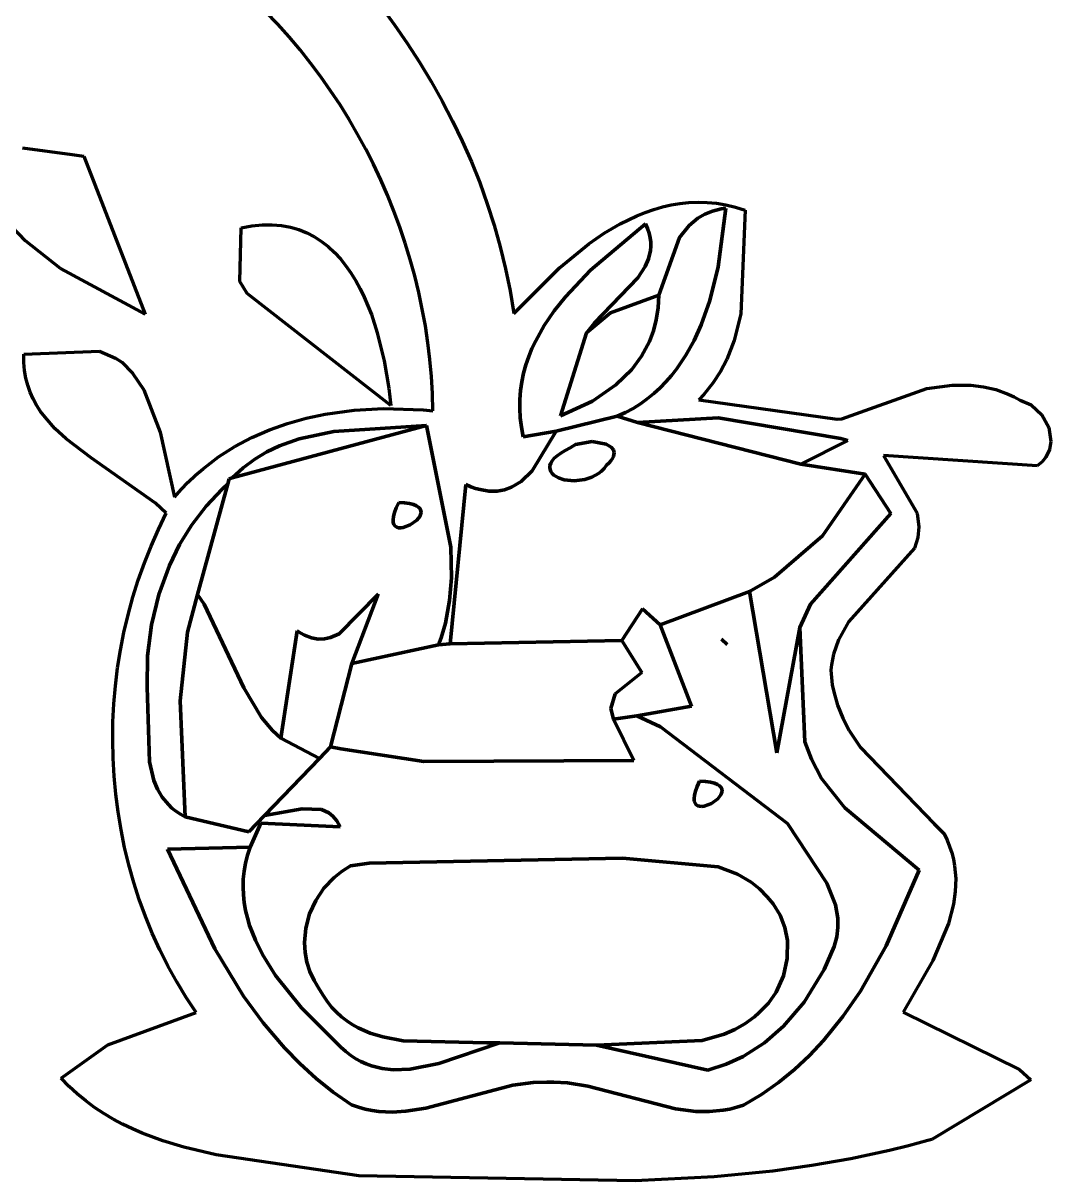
# Model space of a CAD drawing. Header units: millimetres. Extents: x 0.13 to 3.15, y 0.18 to 3.27.
# Drawn here: x 2.138 to 2.902, y 0.841 to 1.701 of the extents above; entities that cross this region are included whole.
import ezdxf

# ---------------------------------------------------------------- set-up
doc = ezdxf.new("R2010")
doc.units = ezdxf.units.MM
for name, color, linetype, lineweight in [('color#2c577aff', 7, 'CONTINUOUS', 100), ('color#4e8bc4ff', 7, 'CONTINUOUS', 100), ('color#5b96ccff', 7, 'CONTINUOUS', 100), ('color#5e7a9eff', 7, 'CONTINUOUS', 100), ('color#5e9fd5ff', 7, 'CONTINUOUS', 100), ('color#6ab2e2ff', 7, 'CONTINUOUS', 100), ('color#6d93b8ff', 7, 'CONTINUOUS', 100), ('color#71b2deff', 7, 'CONTINUOUS', 100), ('color#79c9ecff', 7, 'CONTINUOUS', 100), ('color#7b91acff', 7, 'CONTINUOUS', 100), ('color#8398b3ff', 7, 'CONTINUOUS', 100), ('color#88a8cdff', 7, 'CONTINUOUS', 100), ('color#8cabcfff', 7, 'CONTINUOUS', 100), ('color#99c7fbff', 7, 'CONTINUOUS', 100), ('color#9bc7eeff', 7, 'CONTINUOUS', 100), ('color#a3e0fcff', 7, 'CONTINUOUS', 100), ('color#b5cfefff', 7, 'CONTINUOUS', 100), ('color#f2ffffff', 7, 'CONTINUOUS', 100), ('color#fbffffff', 7, 'CONTINUOUS', 100), ('color#fcffffff', 7, 'CONTINUOUS', 100), ('color#feffffff', 7, 'CONTINUOUS', 100)]:
    doc.layers.add(name, color=color, linetype=linetype, lineweight=lineweight)

msp = doc.modelspace()

# ---------------------------------------------------------------- linework, layer by layer
at = {"layer": 'color#2c577aff'}
for p, q in [((2.43818, 1.40234), (2.29368, 1.36347)), ((2.36925, 1.39786), (2.43818, 1.40234)), ((2.34359, 1.39242), (2.36925, 1.39786)), ((2.3195, 1.38273), (2.3289, 1.38721)), ((2.3289, 1.38721), (2.34359, 1.39242)), ((2.30184, 1.37095), (2.31046, 1.37734)), ((2.31046, 1.37734), (2.3195, 1.38273)), ((2.29368, 1.36347), (2.30184, 1.37095)), ((2.73236, 1.32041), (2.76395, 1.36633)), ((2.76395, 1.36633), (2.78304, 1.33692)), ((2.78304, 1.33692), (2.72333, 1.26957)), ((2.69681, 1.2898), (2.73236, 1.32041)), ((2.67809, 1.27903), (2.69681, 1.2898)), ((2.69834, 1.15922), (2.67809, 1.27903)), ((2.72333, 1.26957), (2.71556, 1.25226)), ((2.71556, 1.25226), (2.69834, 1.15922))]:
    msp.add_line(p, q, dxfattribs=at)
at = {"layer": 'color#4e8bc4ff'}
for p, q in [((2.61165, 1.25417), (2.67809, 1.27903)), ((2.67809, 1.27903), (2.69834, 1.15922)), ((2.63501, 1.19377), (2.61165, 1.25417)), ((2.69834, 1.15922), (2.71556, 1.25226)), ((2.71556, 1.25226), (2.71918, 1.16734)), ((2.65721, 1.24353), (2.66157, 1.23976)), ((2.66157, 1.23976), (2.65721, 1.24353)), ((2.59447, 1.18665), (2.63501, 1.19377)), ((2.61186, 1.17861), (2.59447, 1.18665)), ((2.70641, 1.1066), (2.61186, 1.17861)), ((2.71918, 1.16734), (2.72414, 1.15446)), ((2.72414, 1.15446), (2.73158, 1.14015)), ((2.73158, 1.14015), (2.74888, 1.1184)), ((2.74888, 1.1184), (2.80416, 1.07193)), ((2.73562, 1.06231), (2.70641, 1.1066)), ((2.24573, 1.08771), (2.30715, 1.08915)), ((2.28072, 1.01351), (2.24573, 1.08771)), ((2.30715, 1.08915), (2.30514, 1.08312)), ((2.30361, 1.07713), (2.30256, 1.07118)), ((2.30514, 1.08312), (2.30361, 1.07713)), ((2.30256, 1.07118), (2.30195, 1.06527)), ((2.80416, 1.07193), (2.77968, 1.01577)), ((2.30195, 1.06527), (2.30178, 1.05941)), ((2.30178, 1.05941), (2.30201, 1.0536)), ((2.742, 1.04625), (2.73562, 1.06231)), ((2.30201, 1.0536), (2.30264, 1.04784)), ((2.30264, 1.04784), (2.30363, 1.04213)), ((2.30363, 1.04213), (2.30498, 1.03649)), ((2.74377, 1.03623), (2.742, 1.04625)), ((2.30498, 1.03649), (2.30665, 1.0309)), ((2.74387, 1.02937), (2.74377, 1.03623)), ((2.30665, 1.0309), (2.3109, 1.01993)), ((2.74299, 1.02236), (2.74387, 1.02937)), ((2.3109, 1.01993), (2.31624, 1.00924)), ((2.7336, 0.99808), (2.741, 1.01519)), ((2.741, 1.01519), (2.74299, 1.02236)), ((2.77968, 1.01577), (2.76058, 0.9822)), ((2.3022, 0.97843), (2.28072, 1.01351)), ((2.31624, 1.00924), (2.32591, 0.99379)), ((2.7188, 0.97395), (2.7336, 0.99808)), ((2.32591, 0.99379), (2.34516, 0.96978)), ((2.76058, 0.9822), (2.74747, 0.96321)), ((2.31669, 0.95859), (2.3022, 0.97843)), ((2.70336, 0.95606), (2.7188, 0.97395)), ((2.34516, 0.96978), (2.3745, 0.94047)), ((2.33254, 0.93993), (2.31669, 0.95859)), ((2.68914, 0.94375), (2.70336, 0.95606)), ((2.74747, 0.96321), (2.73302, 0.94538)), ((2.34393, 0.92825), (2.33254, 0.93993)), ((2.3745, 0.94047), (2.37808, 0.93723)), ((2.44727, 0.92826), (2.49266, 0.94359)), ((2.49266, 0.94359), (2.56439, 0.94202)), ((2.56439, 0.94202), (2.64721, 0.92342)), ((2.6734, 0.93364), (2.68914, 0.94375)), ((2.73302, 0.94538), (2.72258, 0.93426)), ((2.37808, 0.93723), (2.38175, 0.93437)), ((2.38175, 0.93437), (2.38549, 0.93189)), ((2.38549, 0.93189), (2.38931, 0.92977)), ((2.38931, 0.92977), (2.39319, 0.92799)), ((2.66067, 0.92772), (2.6734, 0.93364)), ((2.72258, 0.93426), (2.71147, 0.92383)), ((2.35601, 0.91725), (2.34393, 0.92825)), ((2.39319, 0.92799), (2.39713, 0.92654)), ((2.39713, 0.92654), (2.40517, 0.92455)), ((2.40517, 0.92455), (2.41339, 0.92364)), ((2.41339, 0.92364), (2.42598, 0.92405)), ((2.42598, 0.92405), (2.44727, 0.92826)), ((2.64721, 0.92342), (2.66067, 0.92772)), ((2.71147, 0.92383), (2.69965, 0.91418)), ((2.36882, 0.90699), (2.35601, 0.91725)), ((2.50221, 0.91218), (2.43761, 0.8952)), ((2.51732, 0.91414), (2.50221, 0.91218)), ((2.52747, 0.91434), (2.51732, 0.91414)), ((2.5326, 0.91444), (2.52747, 0.91434)), ((2.54281, 0.91389), (2.5326, 0.91444)), ((2.55801, 0.91153), (2.54281, 0.91389)), ((2.69965, 0.91418), (2.68709, 0.90537)), ((2.38241, 0.89753), (2.36882, 0.90699)), ((2.62316, 0.89463), (2.55801, 0.91153)), ((2.68709, 0.90537), (2.67377, 0.89748)), ((2.3875, 0.8958), (2.38241, 0.89753)), ((2.39257, 0.89444), (2.3875, 0.8958)), ((2.43761, 0.8952), (2.42269, 0.89284)), ((2.66865, 0.89581), (2.66354, 0.8945)), ((2.67377, 0.89748), (2.66865, 0.89581)), ((2.39763, 0.89343), (2.39257, 0.89444)), ((2.40267, 0.89275), (2.39763, 0.89343)), ((2.4127, 0.89228), (2.40267, 0.89275)), ((2.42269, 0.89284), (2.4127, 0.89228)), ((2.63822, 0.89274), (2.62316, 0.89463)), ((2.64831, 0.89259), (2.63822, 0.89274)), ((2.65845, 0.89355), (2.64831, 0.89259)), ((2.66354, 0.8945), (2.65845, 0.89355))]:
    msp.add_line(p, q, dxfattribs=at)
at = {"layer": 'color#5b96ccff'}
for p, q in [((2.2605, 1.24888), (2.26793, 1.27671)), ((2.26793, 1.27671), (2.27292, 1.26976)), ((2.27292, 1.26976), (2.30247, 1.20738)), ((2.25495, 1.19771), (2.2605, 1.24888)), ((2.30247, 1.20738), (2.31537, 1.1855)), ((2.2588, 1.11165), (2.25495, 1.19771)), ((2.31537, 1.1855), (2.3236, 1.17586)), ((2.3236, 1.17586), (2.32997, 1.17007)), ((2.32997, 1.17007), (2.3585, 1.15495)), ((2.3585, 1.15495), (2.31781, 1.11272)), ((2.3061, 1.10043), (2.2588, 1.11165)), ((2.31781, 1.11272), (2.3061, 1.10043))]:
    msp.add_line(p, q, dxfattribs=at)
at = {"layer": 'color#5e7a9eff'}
for p, q in [((2.29055, 1.35916), (2.26793, 1.27671)), ((2.27428, 1.34243), (2.28624, 1.35517)), ((2.28624, 1.35517), (2.29055, 1.35916)), ((2.26376, 1.32864), (2.27428, 1.34243)), ((2.25467, 1.31394), (2.26376, 1.32864)), ((2.24703, 1.29846), (2.25467, 1.31394)), ((2.23908, 1.27682), (2.24703, 1.29846)), ((2.2337, 1.25434), (2.23908, 1.27682)), ((2.26793, 1.27671), (2.2605, 1.24888)), ((2.23088, 1.23132), (2.2337, 1.25434)), ((2.2605, 1.24888), (2.25495, 1.19771)), ((2.23063, 1.20808), (2.23088, 1.23132)), ((2.23227, 1.15259), (2.23063, 1.20808)), ((2.25495, 1.19771), (2.2588, 1.11165)), ((2.23549, 1.13861), (2.23227, 1.15259)), ((2.23817, 1.13215), (2.23549, 1.13861)), ((2.24172, 1.12615), (2.23817, 1.13215)), ((2.24626, 1.12068), (2.24172, 1.12615)), ((2.24894, 1.11817), (2.24626, 1.12068)), ((2.25191, 1.11582), (2.24894, 1.11817)), ((2.2552, 1.11365), (2.25191, 1.11582)), ((2.2588, 1.11165), (2.2552, 1.11365))]:
    msp.add_line(p, q, dxfattribs=at)
at = {"layer": 'color#5e9fd5ff'}
for p, q in [((2.38262, 1.22561), (2.44699, 1.23931)), ((2.44699, 1.23931), (2.45557, 1.24021)), ((2.45557, 1.24021), (2.58332, 1.24265)), ((2.58332, 1.24265), (2.59811, 1.21898)), ((2.36676, 1.16374), (2.38262, 1.22561)), ((2.59811, 1.21898), (2.57829, 1.20302)), ((2.57829, 1.20302), (2.575, 1.19221)), ((2.575, 1.19221), (2.57704, 1.18413)), ((2.57704, 1.18413), (2.59223, 1.15356)), ((2.37442, 1.16204), (2.36676, 1.16374)), ((2.4362, 1.15272), (2.37442, 1.16204)), ((2.59223, 1.15356), (2.4362, 1.15272))]:
    msp.add_line(p, q, dxfattribs=at)
at = {"layer": 'color#6ab2e2ff'}
for p, q in [((2.57704, 1.18413), (2.59447, 1.18665)), ((2.59223, 1.15356), (2.57704, 1.18413)), ((2.59447, 1.18665), (2.61186, 1.17861)), ((2.61186, 1.17861), (2.70641, 1.1066)), ((2.3585, 1.15495), (2.36676, 1.16374)), ((2.36676, 1.16374), (2.37442, 1.16204)), ((2.37442, 1.16204), (2.4362, 1.15272)), ((2.31781, 1.11272), (2.3585, 1.15495)), ((2.4362, 1.15272), (2.59223, 1.15356)), ((2.64101, 1.13818), (2.63917, 1.13416)), ((2.64541, 1.13791), (2.64101, 1.13818)), ((2.64905, 1.1374), (2.64541, 1.13791)), ((2.65198, 1.13667), (2.64905, 1.1374)), ((2.65425, 1.13574), (2.65198, 1.13667)), ((2.65591, 1.13466), (2.65425, 1.13574)), ((2.63718, 1.12775), (2.63692, 1.1253)), ((2.63791, 1.13069), (2.63718, 1.12775)), ((2.63917, 1.13416), (2.63791, 1.13069)), ((2.65455, 1.12509), (2.65675, 1.12788)), ((2.657, 1.13344), (2.65591, 1.13466)), ((2.65675, 1.12788), (2.65741, 1.12932)), ((2.65758, 1.13213), (2.657, 1.13344)), ((2.65741, 1.12932), (2.6577, 1.13074)), ((2.6577, 1.13074), (2.65758, 1.13213)), ((2.63692, 1.1253), (2.63709, 1.12332)), ((2.63709, 1.12332), (2.63764, 1.12178)), ((2.63764, 1.12178), (2.63852, 1.12065)), ((2.63852, 1.12065), (2.63968, 1.11989)), ((2.63968, 1.11989), (2.64107, 1.11948)), ((2.64107, 1.11948), (2.64264, 1.11938)), ((2.64264, 1.11938), (2.64435, 1.11957)), ((2.64435, 1.11957), (2.64975, 1.12158)), ((2.64975, 1.12158), (2.65455, 1.12509)), ((2.34576, 1.11757), (2.31781, 1.11272)), ((2.36006, 1.11705), (2.34576, 1.11757)), ((2.36541, 1.11468), (2.36006, 1.11705)), ((2.36861, 1.11212), (2.36541, 1.11468)), ((2.37147, 1.10867), (2.36861, 1.11212)), ((2.30715, 1.08915), (2.31488, 1.10687)), ((2.31488, 1.10687), (2.37394, 1.10421)), ((2.37394, 1.10421), (2.37147, 1.10867)), ((2.70641, 1.1066), (2.73562, 1.06231)), ((2.30514, 1.08312), (2.30715, 1.08915)), ((2.30256, 1.07118), (2.30361, 1.07713)), ((2.30361, 1.07713), (2.30514, 1.08312)), ((2.39552, 1.07723), (2.38173, 1.07511)), ((2.58367, 1.081), (2.39552, 1.07723)), ((2.65472, 1.07448), (2.58367, 1.081)), ((2.30195, 1.06527), (2.30256, 1.07118)), ((2.37531, 1.07123), (2.36947, 1.06664)), ((2.38173, 1.07511), (2.37531, 1.07123)), ((2.66926, 1.06903), (2.65472, 1.07448)), ((2.67931, 1.06311), (2.66926, 1.06903)), ((2.30178, 1.05941), (2.30195, 1.06527)), ((2.30201, 1.0536), (2.30178, 1.05941)), ((2.36187, 1.05862), (2.35575, 1.04948)), ((2.36947, 1.06664), (2.36187, 1.05862)), ((2.68551, 1.05813), (2.67931, 1.06311)), ((2.69124, 1.05223), (2.68551, 1.05813)), ((2.73562, 1.06231), (2.742, 1.04625)), ((2.30264, 1.04784), (2.30201, 1.0536)), ((2.69574, 1.04707), (2.69124, 1.05223)), ((2.30363, 1.04213), (2.30264, 1.04784)), ((2.30498, 1.03649), (2.30363, 1.04213)), ((2.35575, 1.04948), (2.35123, 1.03951)), ((2.70098, 1.03855), (2.69574, 1.04707)), ((2.742, 1.04625), (2.74377, 1.03623)), ((2.30665, 1.0309), (2.30498, 1.03649)), ((2.35123, 1.03951), (2.34842, 1.02896)), ((2.70447, 1.02932), (2.70098, 1.03855)), ((2.74377, 1.03623), (2.74387, 1.02937)), ((2.3109, 1.01993), (2.30665, 1.0309)), ((2.34842, 1.02896), (2.34743, 1.01812)), ((2.70628, 1.01963), (2.70447, 1.02932)), ((2.74387, 1.02937), (2.74299, 1.02236)), ((2.31624, 1.00924), (2.3109, 1.01993)), ((2.34743, 1.01812), (2.34783, 1.01087)), ((2.70618, 1.00644), (2.70628, 1.01963)), ((2.741, 1.01519), (2.7336, 0.99808)), ((2.74299, 1.02236), (2.741, 1.01519)), ((2.32591, 0.99379), (2.31624, 1.00924)), ((2.34783, 1.01087), (2.34912, 1.00369)), ((2.34912, 1.00369), (2.35134, 0.99666)), ((2.70333, 0.99347), (2.70618, 1.00644)), ((2.7336, 0.99808), (2.7188, 0.97395)), ((2.34516, 0.96978), (2.32591, 0.99379)), ((2.35134, 0.99666), (2.3545, 0.98988)), ((2.3545, 0.98988), (2.35866, 0.98341)), ((2.69788, 0.98132), (2.70333, 0.99347)), ((2.35866, 0.98341), (2.36145, 0.97856)), ((2.69217, 0.9731), (2.69788, 0.98132)), ((2.36145, 0.97856), (2.36448, 0.97411)), ((2.36448, 0.97411), (2.36776, 0.97004)), ((2.68514, 0.96594), (2.69217, 0.9731)), ((2.7188, 0.97395), (2.70336, 0.95606)), ((2.3745, 0.94047), (2.34516, 0.96978)), ((2.36776, 0.97004), (2.37126, 0.96635)), ((2.37126, 0.96635), (2.37497, 0.96301)), ((2.68175, 0.96297), (2.68514, 0.96594)), ((2.37497, 0.96301), (2.37887, 0.96001)), ((2.37887, 0.96001), (2.38296, 0.95732)), ((2.38296, 0.95732), (2.38721, 0.95493)), ((2.38721, 0.95493), (2.39619, 0.95099)), ((2.66717, 0.95356), (2.67465, 0.9578)), ((2.67465, 0.9578), (2.68175, 0.96297)), ((2.70336, 0.95606), (2.68914, 0.94375)), ((2.39619, 0.95099), (2.40569, 0.94804)), ((2.40569, 0.94804), (2.42068, 0.94518)), ((2.64286, 0.94554), (2.65934, 0.95017)), ((2.65934, 0.95017), (2.66717, 0.95356)), ((2.37808, 0.93723), (2.3745, 0.94047)), ((2.42068, 0.94518), (2.48297, 0.94367)), ((2.49266, 0.94359), (2.44727, 0.92826)), ((2.48297, 0.94367), (2.49266, 0.94359)), ((2.56439, 0.94202), (2.64286, 0.94554)), ((2.64721, 0.92342), (2.56439, 0.94202)), ((2.68914, 0.94375), (2.6734, 0.93364)), ((2.38175, 0.93437), (2.37808, 0.93723)), ((2.38549, 0.93189), (2.38175, 0.93437)), ((2.38931, 0.92977), (2.38549, 0.93189)), ((2.39319, 0.92799), (2.38931, 0.92977)), ((2.6734, 0.93364), (2.66067, 0.92772)), ((2.39713, 0.92654), (2.39319, 0.92799)), ((2.40517, 0.92455), (2.39713, 0.92654)), ((2.41339, 0.92364), (2.40517, 0.92455)), ((2.42598, 0.92405), (2.41339, 0.92364)), ((2.44727, 0.92826), (2.42598, 0.92405)), ((2.66067, 0.92772), (2.64721, 0.92342))]:
    msp.add_line(p, q, dxfattribs=at)
at = {"layer": 'color#6d93b8ff'}
for p, q in [((2.63981, 1.55652), (2.64494, 1.55946)), ((2.64494, 1.55946), (2.6507, 1.56174)), ((2.6507, 1.56174), (2.65712, 1.5633)), ((2.6606, 1.56379), (2.65474, 1.52022)), ((2.65712, 1.5633), (2.6606, 1.56379)), ((2.55997, 1.51773), (2.60073, 1.55219)), ((2.60073, 1.55219), (2.60236, 1.54868)), ((2.60236, 1.54868), (2.60357, 1.54526)), ((2.62603, 1.54199), (2.63316, 1.55102)), ((2.63316, 1.55102), (2.63981, 1.55652)), ((2.60357, 1.54526), (2.60437, 1.54192)), ((2.60437, 1.54192), (2.60479, 1.53866)), ((2.61071, 1.49913), (2.62603, 1.54199)), ((2.60458, 1.53234), (2.60311, 1.52628)), ((2.60485, 1.53546), (2.60458, 1.53234)), ((2.60479, 1.53866), (2.60485, 1.53546)), ((2.60311, 1.52628), (2.60056, 1.52045)), ((2.54134, 1.49812), (2.55997, 1.51773)), ((2.60056, 1.52045), (2.59512, 1.51208)), ((2.65474, 1.52022), (2.64853, 1.49524)), ((2.59512, 1.51208), (2.56302, 1.47879)), ((2.53303, 1.48767), (2.54134, 1.49812)), ((2.61021, 1.4898), (2.61071, 1.49913)), ((2.60884, 1.48096), (2.61021, 1.4898)), ((2.64853, 1.49524), (2.64212, 1.47715)), ((2.5256, 1.47677), (2.53303, 1.48767)), ((2.60665, 1.47263), (2.60884, 1.48096)), ((2.51922, 1.46541), (2.5256, 1.47677)), ((2.55706, 1.47125), (2.5376, 1.40957)), ((2.56302, 1.47879), (2.55706, 1.47125)), ((2.60369, 1.46478), (2.60665, 1.47263)), ((2.64212, 1.47715), (2.6369, 1.46562)), ((2.51647, 1.45955), (2.51922, 1.46541)), ((2.59789, 1.45391), (2.60369, 1.46478)), ((2.6369, 1.46562), (2.63084, 1.45465)), ((2.51404, 1.45357), (2.51647, 1.45955)), ((2.59062, 1.44408), (2.59789, 1.45391)), ((2.63084, 1.45465), (2.62389, 1.44433)), ((2.51023, 1.44123), (2.51196, 1.44746)), ((2.51196, 1.44746), (2.51404, 1.45357)), ((2.50889, 1.43488), (2.51023, 1.44123)), ((2.57889, 1.43255), (2.59062, 1.44408)), ((2.62006, 1.43946), (2.61598, 1.4348)), ((2.62389, 1.44433), (2.62006, 1.43946)), ((2.50744, 1.42178), (2.50795, 1.42839)), ((2.50795, 1.42839), (2.50889, 1.43488)), ((2.5615, 1.42057), (2.57889, 1.43255)), ((2.61165, 1.43036), (2.60705, 1.42617)), ((2.61598, 1.4348), (2.61165, 1.43036)), ((2.50736, 1.41503), (2.50744, 1.42178)), ((2.5376, 1.40957), (2.5615, 1.42057)), ((2.60218, 1.42222), (2.59704, 1.41854)), ((2.60705, 1.42617), (2.60218, 1.42222)), ((2.50775, 1.40814), (2.50736, 1.41503)), ((2.58588, 1.41203), (2.57985, 1.40923)), ((2.5916, 1.41514), (2.58588, 1.41203)), ((2.59704, 1.41854), (2.5916, 1.41514)), ((2.50863, 1.40113), (2.50775, 1.40814)), ((2.57985, 1.40923), (2.53441, 1.39826)), ((2.51, 1.39397), (2.50863, 1.40113)), ((2.53441, 1.39826), (2.51, 1.39397))]:
    msp.add_line(p, q, dxfattribs=at)
at = {"layer": 'color#71b2deff'}
for p, q in [((2.57478, 1.48608), (2.61071, 1.49913)), ((2.61071, 1.49913), (2.61021, 1.4898)), ((2.61021, 1.4898), (2.60884, 1.48096)), ((2.55706, 1.47125), (2.57478, 1.48608)), ((2.60884, 1.48096), (2.60665, 1.47263)), ((2.5376, 1.40957), (2.55706, 1.47125)), ((2.60665, 1.47263), (2.60369, 1.46478)), ((2.60369, 1.46478), (2.59789, 1.45391)), ((2.59789, 1.45391), (2.59062, 1.44408)), ((2.59062, 1.44408), (2.57889, 1.43255)), ((2.57889, 1.43255), (2.5615, 1.42057)), ((2.5615, 1.42057), (2.5376, 1.40957))]:
    msp.add_line(p, q, dxfattribs=at)
at = {"layer": 'color#79c9ecff'}
for p, q in [((2.38173, 1.07511), (2.39552, 1.07723)), ((2.39552, 1.07723), (2.58367, 1.081)), ((2.58367, 1.081), (2.65472, 1.07448)), ((2.36947, 1.06664), (2.37531, 1.07123)), ((2.37531, 1.07123), (2.38173, 1.07511)), ((2.65472, 1.07448), (2.66926, 1.06903)), ((2.66926, 1.06903), (2.67931, 1.06311)), ((2.35575, 1.04948), (2.36187, 1.05862)), ((2.36187, 1.05862), (2.36947, 1.06664)), ((2.67931, 1.06311), (2.68551, 1.05813)), ((2.68551, 1.05813), (2.69124, 1.05223)), ((2.69124, 1.05223), (2.69574, 1.04707)), ((2.35123, 1.03951), (2.35575, 1.04948)), ((2.69574, 1.04707), (2.70098, 1.03855)), ((2.34842, 1.02896), (2.35123, 1.03951)), ((2.70098, 1.03855), (2.70447, 1.02932)), ((2.34743, 1.01812), (2.34842, 1.02896)), ((2.70447, 1.02932), (2.70628, 1.01963)), ((2.34783, 1.01087), (2.34743, 1.01812)), ((2.70628, 1.01963), (2.70618, 1.00644)), ((2.34912, 1.00369), (2.34783, 1.01087)), ((2.35134, 0.99666), (2.34912, 1.00369)), ((2.70618, 1.00644), (2.70333, 0.99347)), ((2.3545, 0.98988), (2.35134, 0.99666)), ((2.35866, 0.98341), (2.3545, 0.98988)), ((2.70333, 0.99347), (2.69788, 0.98132)), ((2.36145, 0.97856), (2.35866, 0.98341)), ((2.69788, 0.98132), (2.69217, 0.9731)), ((2.36448, 0.97411), (2.36145, 0.97856)), ((2.36776, 0.97004), (2.36448, 0.97411)), ((2.69217, 0.9731), (2.68514, 0.96594)), ((2.37126, 0.96635), (2.36776, 0.97004)), ((2.37497, 0.96301), (2.37126, 0.96635)), ((2.68514, 0.96594), (2.68175, 0.96297)), ((2.37887, 0.96001), (2.37497, 0.96301)), ((2.38296, 0.95732), (2.37887, 0.96001)), ((2.38721, 0.95493), (2.38296, 0.95732)), ((2.39619, 0.95099), (2.38721, 0.95493)), ((2.67465, 0.9578), (2.66717, 0.95356)), ((2.68175, 0.96297), (2.67465, 0.9578)), ((2.40569, 0.94804), (2.39619, 0.95099)), ((2.42068, 0.94518), (2.40569, 0.94804)), ((2.65934, 0.95017), (2.64286, 0.94554)), ((2.66717, 0.95356), (2.65934, 0.95017)), ((2.48297, 0.94367), (2.42068, 0.94518)), ((2.49266, 0.94359), (2.48297, 0.94367)), ((2.56439, 0.94202), (2.49266, 0.94359)), ((2.64286, 0.94554), (2.56439, 0.94202))]:
    msp.add_line(p, q, dxfattribs=at)
at = {"layer": 'color#7b91acff'}
for p, q in [((2.54107, 1.38382), (2.54496, 1.38578)), ((2.54496, 1.38578), (2.54873, 1.38828)), ((2.54873, 1.38828), (2.56119, 1.39055)), ((2.56119, 1.39055), (2.5717, 1.38864)), ((2.5717, 1.38864), (2.57542, 1.38638)), ((2.57542, 1.38638), (2.57695, 1.3844)), ((2.53145, 1.37626), (2.53303, 1.37809)), ((2.53303, 1.37809), (2.53513, 1.37997)), ((2.53513, 1.37997), (2.5378, 1.38188)), ((2.5378, 1.38188), (2.54107, 1.38382)), ((2.57624, 1.37784), (2.57516, 1.37625)), ((2.57698, 1.37933), (2.57624, 1.37784)), ((2.57695, 1.3844), (2.57752, 1.38205)), ((2.5774, 1.38074), (2.57698, 1.37933)), ((2.57752, 1.38205), (2.5774, 1.38074)), ((2.52962, 1.37116), (2.52978, 1.37278)), ((2.52987, 1.36962), (2.52962, 1.37116)), ((2.52978, 1.37278), (2.53038, 1.37449)), ((2.53049, 1.36817), (2.52987, 1.36962)), ((2.53038, 1.37449), (2.53145, 1.37626)), ((2.53146, 1.36684), (2.53049, 1.36817)), ((2.5681, 1.36842), (2.5659, 1.36665)), ((2.57011, 1.37047), (2.5681, 1.36842)), ((2.5719, 1.37281), (2.57011, 1.37047)), ((2.57372, 1.37457), (2.5719, 1.37281)), ((2.57516, 1.37625), (2.57372, 1.37457)), ((2.53274, 1.36562), (2.53146, 1.36684)), ((2.53611, 1.36358), (2.53274, 1.36562)), ((2.54035, 1.36214), (2.53611, 1.36358)), ((2.54781, 1.36126), (2.54035, 1.36214)), ((2.55583, 1.36218), (2.54781, 1.36126)), ((2.56106, 1.36391), (2.55583, 1.36218)), ((2.5659, 1.36665), (2.56106, 1.36391))]:
    msp.add_line(p, q, dxfattribs=at)
at = {"layer": 'color#8398b3ff'}
for p, q in [((2.59488, 1.40457), (2.65475, 1.40799)), ((2.7162, 1.37368), (2.59488, 1.40457)), ((2.65475, 1.40799), (2.746, 1.39284)), ((2.75126, 1.39132), (2.7162, 1.37368)), ((2.746, 1.39284), (2.75126, 1.39132))]:
    msp.add_line(p, q, dxfattribs=at)
at = {"layer": 'color#88a8cdff'}
for p, q in [((2.29368, 1.36347), (2.43818, 1.40234)), ((2.43818, 1.40234), (2.45609, 1.31207)), ((2.29055, 1.35916), (2.29141, 1.36277)), ((2.29141, 1.36277), (2.29368, 1.36347)), ((2.26793, 1.27671), (2.29055, 1.35916)), ((2.41742, 1.34517), (2.41555, 1.34116)), ((2.42181, 1.34489), (2.41742, 1.34517)), ((2.42545, 1.34436), (2.42181, 1.34489)), ((2.42837, 1.34361), (2.42545, 1.34436)), ((2.43063, 1.34268), (2.42837, 1.34361)), ((2.43228, 1.34159), (2.43063, 1.34268)), ((2.41351, 1.33476), (2.41324, 1.33232)), ((2.41427, 1.3377), (2.41351, 1.33476)), ((2.41555, 1.34116), (2.41427, 1.3377)), ((2.43086, 1.33204), (2.43309, 1.33481)), ((2.43337, 1.34037), (2.43228, 1.34159)), ((2.43309, 1.33481), (2.43375, 1.33624)), ((2.43394, 1.33905), (2.43337, 1.34037)), ((2.43375, 1.33624), (2.43406, 1.33767)), ((2.43406, 1.33767), (2.43394, 1.33905)), ((2.41324, 1.33232), (2.4134, 1.33034)), ((2.4134, 1.33034), (2.41394, 1.3288)), ((2.41394, 1.3288), (2.41481, 1.32766)), ((2.41481, 1.32766), (2.41596, 1.3269)), ((2.41596, 1.3269), (2.41735, 1.32648)), ((2.41735, 1.32648), (2.41892, 1.32638)), ((2.41892, 1.32638), (2.42063, 1.32656)), ((2.42063, 1.32656), (2.42604, 1.32854)), ((2.42604, 1.32854), (2.43086, 1.33204)), ((2.45609, 1.31207), (2.45664, 1.2892)), ((2.45664, 1.2892), (2.45529, 1.27225)), ((2.27292, 1.26976), (2.26793, 1.27671)), ((2.40217, 1.27707), (2.37316, 1.24772)), ((2.38262, 1.22561), (2.40217, 1.27707)), ((2.30247, 1.20738), (2.27292, 1.26976)), ((2.45529, 1.27225), (2.45215, 1.25559)), ((2.34189, 1.24988), (2.32997, 1.17007)), ((2.3447, 1.24808), (2.34189, 1.24988)), ((2.34744, 1.2466), (2.3447, 1.24808)), ((2.37316, 1.24772), (2.36683, 1.24478)), ((2.45215, 1.25559), (2.44895, 1.24469)), ((2.35268, 1.24457), (2.34744, 1.2466)), ((2.35764, 1.24367), (2.35268, 1.24457)), ((2.36235, 1.24378), (2.35764, 1.24367)), ((2.36683, 1.24478), (2.36235, 1.24378)), ((2.44699, 1.23931), (2.38262, 1.22561)), ((2.44895, 1.24469), (2.44699, 1.23931)), ((2.31537, 1.1855), (2.30247, 1.20738)), ((2.3236, 1.17586), (2.31537, 1.1855)), ((2.32997, 1.17007), (2.3236, 1.17586))]:
    msp.add_line(p, q, dxfattribs=at)
at = {"layer": 'color#8cabcfff'}
for p, q in [((2.53441, 1.39826), (2.57985, 1.40923)), ((2.57985, 1.40923), (2.59488, 1.40457)), ((2.59488, 1.40457), (2.7162, 1.37368)), ((2.51656, 1.36863), (2.53441, 1.39826)), ((2.54496, 1.38578), (2.54107, 1.38382)), ((2.54873, 1.38828), (2.54496, 1.38578)), ((2.56119, 1.39055), (2.54873, 1.38828)), ((2.5717, 1.38864), (2.56119, 1.39055)), ((2.57542, 1.38638), (2.5717, 1.38864)), ((2.57695, 1.3844), (2.57542, 1.38638)), ((2.53303, 1.37809), (2.53145, 1.37626)), ((2.53513, 1.37997), (2.53303, 1.37809)), ((2.5378, 1.38188), (2.53513, 1.37997)), ((2.54107, 1.38382), (2.5378, 1.38188)), ((2.57516, 1.37625), (2.57624, 1.37784)), ((2.57624, 1.37784), (2.57698, 1.37933)), ((2.57752, 1.38205), (2.57695, 1.3844)), ((2.57698, 1.37933), (2.5774, 1.38074)), ((2.5774, 1.38074), (2.57752, 1.38205)), ((2.50832, 1.36075), (2.51656, 1.36863)), ((2.52978, 1.37278), (2.52962, 1.37116)), ((2.52962, 1.37116), (2.52987, 1.36962)), ((2.53038, 1.37449), (2.52978, 1.37278)), ((2.52987, 1.36962), (2.53049, 1.36817)), ((2.53145, 1.37626), (2.53038, 1.37449)), ((2.53049, 1.36817), (2.53146, 1.36684)), ((2.5659, 1.36665), (2.5681, 1.36842)), ((2.5681, 1.36842), (2.57011, 1.37047)), ((2.57011, 1.37047), (2.5719, 1.37281)), ((2.5719, 1.37281), (2.57372, 1.37457)), ((2.57372, 1.37457), (2.57516, 1.37625)), ((2.7162, 1.37368), (2.76395, 1.36633)), ((2.50128, 1.35653), (2.50832, 1.36075)), ((2.53146, 1.36684), (2.53274, 1.36562)), ((2.53274, 1.36562), (2.53611, 1.36358)), ((2.53611, 1.36358), (2.54035, 1.36214)), ((2.54035, 1.36214), (2.54781, 1.36126)), ((2.54781, 1.36126), (2.55583, 1.36218)), ((2.55583, 1.36218), (2.56106, 1.36391)), ((2.56106, 1.36391), (2.5659, 1.36665)), ((2.76395, 1.36633), (2.73236, 1.32041)), ((2.45557, 1.24021), (2.4673, 1.35846)), ((2.4673, 1.35846), (2.471, 1.35692)), ((2.471, 1.35692), (2.47457, 1.35568)), ((2.47457, 1.35568), (2.47801, 1.35474)), ((2.47801, 1.35474), (2.48451, 1.3537)), ((2.48451, 1.3537), (2.49054, 1.35371)), ((2.49054, 1.35371), (2.49612, 1.35468)), ((2.49612, 1.35468), (2.50128, 1.35653)), ((2.73236, 1.32041), (2.69681, 1.2898)), ((2.69681, 1.2898), (2.67809, 1.27903)), ((2.67809, 1.27903), (2.61165, 1.25417)), ((2.59864, 1.26617), (2.58332, 1.24265)), ((2.61165, 1.25417), (2.59864, 1.26617)), ((2.58332, 1.24265), (2.45557, 1.24021))]:
    msp.add_line(p, q, dxfattribs=at)
at = {"layer": 'color#99c7fbff'}
for p, q in [((2.65721, 1.24353), (2.66157, 1.23976)), ((2.66157, 1.23976), (2.65721, 1.24353))]:
    msp.add_line(p, q, dxfattribs=at)
at = {"layer": 'color#9bc7eeff'}
for p, q in [((2.58332, 1.24265), (2.59864, 1.26617)), ((2.59864, 1.26617), (2.61165, 1.25417)), ((2.61165, 1.25417), (2.63501, 1.19377)), ((2.59811, 1.21898), (2.58332, 1.24265)), ((2.57829, 1.20302), (2.59811, 1.21898)), ((2.575, 1.19221), (2.57829, 1.20302)), ((2.57704, 1.18413), (2.575, 1.19221)), ((2.63501, 1.19377), (2.59447, 1.18665)), ((2.59447, 1.18665), (2.57704, 1.18413))]:
    msp.add_line(p, q, dxfattribs=at)
at = {"layer": 'color#a3e0fcff'}
for p, q in [((2.63917, 1.13416), (2.64101, 1.13818)), ((2.64101, 1.13818), (2.64541, 1.13791)), ((2.64541, 1.13791), (2.64905, 1.1374)), ((2.64905, 1.1374), (2.65198, 1.13667)), ((2.65198, 1.13667), (2.65425, 1.13574)), ((2.65425, 1.13574), (2.65591, 1.13466)), ((2.63692, 1.1253), (2.63718, 1.12775)), ((2.63718, 1.12775), (2.63791, 1.13069)), ((2.63791, 1.13069), (2.63917, 1.13416)), ((2.65675, 1.12788), (2.65455, 1.12509)), ((2.65591, 1.13466), (2.657, 1.13344)), ((2.65741, 1.12932), (2.65675, 1.12788)), ((2.657, 1.13344), (2.65758, 1.13213)), ((2.6577, 1.13074), (2.65741, 1.12932)), ((2.65758, 1.13213), (2.6577, 1.13074)), ((2.63709, 1.12332), (2.63692, 1.1253)), ((2.63764, 1.12178), (2.63709, 1.12332)), ((2.63852, 1.12065), (2.63764, 1.12178)), ((2.63968, 1.11989), (2.63852, 1.12065)), ((2.64107, 1.11948), (2.63968, 1.11989)), ((2.64264, 1.11938), (2.64107, 1.11948)), ((2.64435, 1.11957), (2.64264, 1.11938)), ((2.64975, 1.12158), (2.64435, 1.11957)), ((2.65455, 1.12509), (2.64975, 1.12158))]:
    msp.add_line(p, q, dxfattribs=at)
at = {"layer": 'color#b5cfefff'}
for p, q in [((2.41555, 1.34116), (2.41742, 1.34517)), ((2.41742, 1.34517), (2.42181, 1.34489)), ((2.42181, 1.34489), (2.42545, 1.34436)), ((2.42545, 1.34436), (2.42837, 1.34361)), ((2.42837, 1.34361), (2.43063, 1.34268)), ((2.43063, 1.34268), (2.43228, 1.34159)), ((2.41324, 1.33232), (2.41351, 1.33476)), ((2.41351, 1.33476), (2.41427, 1.3377)), ((2.41427, 1.3377), (2.41555, 1.34116)), ((2.43309, 1.33481), (2.43086, 1.33204)), ((2.43228, 1.34159), (2.43337, 1.34037)), ((2.43375, 1.33624), (2.43309, 1.33481)), ((2.43337, 1.34037), (2.43394, 1.33905)), ((2.43406, 1.33767), (2.43375, 1.33624)), ((2.43394, 1.33905), (2.43406, 1.33767)), ((2.4134, 1.33034), (2.41324, 1.33232)), ((2.41394, 1.3288), (2.4134, 1.33034)), ((2.41481, 1.32766), (2.41394, 1.3288)), ((2.41596, 1.3269), (2.41481, 1.32766)), ((2.41735, 1.32648), (2.41596, 1.3269)), ((2.41892, 1.32638), (2.41735, 1.32648)), ((2.42063, 1.32656), (2.41892, 1.32638)), ((2.42604, 1.32854), (2.42063, 1.32656)), ((2.43086, 1.33204), (2.42604, 1.32854))]:
    msp.add_line(p, q, dxfattribs=at)
at = {"layer": 'color#f2ffffff'}
for p, q in [((2.37316, 1.24772), (2.40217, 1.27707)), ((2.40217, 1.27707), (2.38262, 1.22561)), ((2.32997, 1.17007), (2.34189, 1.24988)), ((2.34189, 1.24988), (2.3447, 1.24808)), ((2.3447, 1.24808), (2.34744, 1.2466)), ((2.36683, 1.24478), (2.37316, 1.24772)), ((2.34744, 1.2466), (2.35268, 1.24457)), ((2.35268, 1.24457), (2.35764, 1.24367)), ((2.35764, 1.24367), (2.36235, 1.24378)), ((2.36235, 1.24378), (2.36683, 1.24478)), ((2.38262, 1.22561), (2.36676, 1.16374)), ((2.3585, 1.15495), (2.32997, 1.17007)), ((2.36676, 1.16374), (2.3585, 1.15495))]:
    msp.add_line(p, q, dxfattribs=at)
at = {"layer": 'color#fbffffff'}
for p, q in [((2.13788, 1.60869), (2.17487, 1.60382)), ((2.17487, 1.60382), (2.18338, 1.60262)), ((2.18338, 1.60262), (2.2291, 1.48515)), ((2.14011, 1.53969), (2.12502, 1.55551)), ((2.16603, 1.51911), (2.14011, 1.53969)), ((2.2291, 1.48515), (2.16603, 1.51911))]:
    msp.add_line(p, q, dxfattribs=at)
at = {"layer": 'color#fcffffff'}
for p, q in [((2.29939, 1.50936), (2.30026, 1.54924)), ((2.30026, 1.54924), (2.30837, 1.55076)), ((2.30837, 1.55076), (2.31609, 1.55155)), ((2.31609, 1.55155), (2.32344, 1.55163)), ((2.32344, 1.55163), (2.33042, 1.55104)), ((2.33042, 1.55104), (2.33704, 1.54982)), ((2.33704, 1.54982), (2.34332, 1.54799)), ((2.34332, 1.54799), (2.34925, 1.54559)), ((2.34925, 1.54559), (2.35485, 1.54266)), ((2.35485, 1.54266), (2.36012, 1.53923)), ((2.36012, 1.53923), (2.36508, 1.53533)), ((2.36508, 1.53533), (2.36974, 1.531)), ((2.36974, 1.531), (2.3741, 1.52627)), ((2.3741, 1.52627), (2.37818, 1.52117)), ((2.37818, 1.52117), (2.38197, 1.51574)), ((2.38197, 1.51574), (2.3855, 1.51001)), ((2.30488, 1.5004), (2.29939, 1.50936)), ((2.3855, 1.51001), (2.38877, 1.50401)), ((2.41164, 1.41727), (2.30488, 1.5004)), ((2.38877, 1.50401), (2.39178, 1.49778)), ((2.39178, 1.49778), (2.3971, 1.48477)), ((2.3971, 1.48477), (2.40151, 1.47123)), ((2.40151, 1.47123), (2.40661, 1.45054)), ((2.40661, 1.45054), (2.41009, 1.4302)), ((2.41009, 1.4302), (2.41164, 1.41727))]:
    msp.add_line(p, q, dxfattribs=at)
at = {"layer": 'color#feffffff'}
for p, q in [((2.4044, 1.71376), (2.41432, 1.70022)), ((2.32751, 1.70068), (2.31878, 1.70986)), ((2.33596, 1.69125), (2.32751, 1.70068)), ((2.41432, 1.70022), (2.42383, 1.68641)), ((2.34413, 1.68157), (2.33596, 1.69125)), ((2.42383, 1.68641), (2.43292, 1.67234)), ((2.35201, 1.67166), (2.34413, 1.68157)), ((2.35959, 1.66153), (2.35201, 1.67166)), ((2.43292, 1.67234), (2.44157, 1.65802)), ((2.36687, 1.65118), (2.35959, 1.66153)), ((2.44157, 1.65802), (2.44977, 1.64345)), ((2.37385, 1.64062), (2.36687, 1.65118)), ((2.44977, 1.64345), (2.45749, 1.62865)), ((2.38053, 1.62986), (2.37385, 1.64062)), ((2.38689, 1.61892), (2.38053, 1.62986)), ((2.45749, 1.62865), (2.46471, 1.61361)), ((2.39293, 1.6078), (2.38689, 1.61892)), ((2.46471, 1.61361), (2.47144, 1.59834)), ((2.39865, 1.59651), (2.39293, 1.6078)), ((2.40405, 1.58506), (2.39865, 1.59651)), ((2.47144, 1.59834), (2.47763, 1.58285)), ((2.40912, 1.57346), (2.40405, 1.58506)), ((2.47763, 1.58285), (2.48329, 1.56716)), ((2.41385, 1.56172), (2.40912, 1.57346)), ((2.48329, 1.56716), (2.48839, 1.55125)), ((2.61334, 1.56485), (2.61985, 1.56634)), ((2.61985, 1.56634), (2.62645, 1.56744)), ((2.62645, 1.56744), (2.63313, 1.56812)), ((2.63313, 1.56812), (2.63989, 1.56838)), ((2.63989, 1.56838), (2.64672, 1.56818)), ((2.64672, 1.56818), (2.65364, 1.56752)), ((2.65364, 1.56752), (2.66063, 1.56635)), ((2.66063, 1.56635), (2.6677, 1.56468)), ((2.41824, 1.54985), (2.41385, 1.56172)), ((2.58209, 1.55233), (2.59432, 1.55827)), ((2.59432, 1.55827), (2.60058, 1.5608)), ((2.60058, 1.5608), (2.60692, 1.563)), ((2.60692, 1.563), (2.61334, 1.56485)), ((2.64494, 1.55946), (2.63981, 1.55652)), ((2.6507, 1.56174), (2.64494, 1.55946)), ((2.65712, 1.5633), (2.6507, 1.56174)), ((2.65474, 1.52022), (2.6606, 1.56379)), ((2.6606, 1.56379), (2.65712, 1.5633)), ((2.6677, 1.56468), (2.67484, 1.56247)), ((2.67484, 1.56247), (2.67168, 1.48531)), ((2.42229, 1.53786), (2.41824, 1.54985)), ((2.48839, 1.55125), (2.49291, 1.53514)), ((2.60073, 1.55219), (2.55997, 1.51773)), ((2.57022, 1.54533), (2.58209, 1.55233)), ((2.60236, 1.54868), (2.60073, 1.55219)), ((2.60357, 1.54526), (2.60236, 1.54868)), ((2.63316, 1.55102), (2.62603, 1.54199)), ((2.63981, 1.55652), (2.63316, 1.55102)), ((2.55874, 1.53744), (2.57022, 1.54533)), ((2.60437, 1.54192), (2.60357, 1.54526)), ((2.60479, 1.53866), (2.60437, 1.54192)), ((2.62603, 1.54199), (2.61071, 1.49913)), ((2.42599, 1.52576), (2.42229, 1.53786)), ((2.49291, 1.53514), (2.49684, 1.51885)), ((2.53695, 1.51968), (2.55874, 1.53744)), ((2.60311, 1.52628), (2.60458, 1.53234)), ((2.60458, 1.53234), (2.60485, 1.53546)), ((2.60485, 1.53546), (2.60479, 1.53866)), ((2.42934, 1.51355), (2.42599, 1.52576)), ((2.60056, 1.52045), (2.60311, 1.52628)), ((2.49684, 1.51885), (2.50017, 1.50236)), ((2.50287, 1.4857), (2.53695, 1.51968)), ((2.55997, 1.51773), (2.54134, 1.49812)), ((2.59512, 1.51208), (2.60056, 1.52045)), ((2.64853, 1.49524), (2.65474, 1.52022)), ((2.43234, 1.50126), (2.42934, 1.51355)), ((2.56302, 1.47879), (2.59512, 1.51208)), ((2.43497, 1.48888), (2.43234, 1.50126)), ((2.50017, 1.50236), (2.50287, 1.4857)), ((2.54134, 1.49812), (2.53303, 1.48767)), ((2.61071, 1.49913), (2.57478, 1.48608)), ((2.43723, 1.47642), (2.43497, 1.48888)), ((2.64212, 1.47715), (2.64853, 1.49524)), ((2.53303, 1.48767), (2.5256, 1.47677)), ((2.57478, 1.48608), (2.55706, 1.47125)), ((2.67168, 1.48531), (2.66678, 1.46567)), ((2.43913, 1.46391), (2.43723, 1.47642)), ((2.5256, 1.47677), (2.51922, 1.46541)), ((2.55706, 1.47125), (2.56302, 1.47879)), ((2.6369, 1.46562), (2.64212, 1.47715)), ((2.44065, 1.45134), (2.43913, 1.46391)), ((2.51922, 1.46541), (2.51647, 1.45955)), ((2.63084, 1.45465), (2.6369, 1.46562)), ((2.66678, 1.46567), (2.66124, 1.45157)), ((2.13886, 1.44928), (2.13888, 1.4555)), ((2.13888, 1.4555), (2.19522, 1.45768)), ((2.19522, 1.45768), (2.20711, 1.45256)), ((2.51647, 1.45955), (2.51404, 1.45357)), ((2.62389, 1.44433), (2.63084, 1.45465)), ((2.13935, 1.44334), (2.13886, 1.44928)), ((2.20711, 1.45256), (2.21165, 1.4495)), ((2.21165, 1.4495), (2.21965, 1.44125)), ((2.44179, 1.43872), (2.44065, 1.45134)), ((2.51196, 1.44746), (2.51023, 1.44123)), ((2.51404, 1.45357), (2.51196, 1.44746)), ((2.66124, 1.45157), (2.65651, 1.44254)), ((2.14032, 1.43767), (2.13935, 1.44334)), ((2.14173, 1.43226), (2.14032, 1.43767)), ((2.21965, 1.44125), (2.22808, 1.42893)), ((2.44255, 1.42607), (2.44179, 1.43872)), ((2.51023, 1.44123), (2.50889, 1.43488)), ((2.61598, 1.4348), (2.62006, 1.43946)), ((2.62006, 1.43946), (2.62389, 1.44433)), ((2.65651, 1.44254), (2.65086, 1.43385)), ((2.14357, 1.42709), (2.14173, 1.43226)), ((2.22808, 1.42893), (2.24019, 1.39738)), ((2.50795, 1.42839), (2.50744, 1.42178)), ((2.50889, 1.43488), (2.50795, 1.42839)), ((2.60705, 1.42617), (2.61165, 1.43036)), ((2.61165, 1.43036), (2.61598, 1.4348)), ((2.65086, 1.43385), (2.6442, 1.42554)), ((2.74684, 1.40728), (2.80992, 1.42981)), ((2.80992, 1.42981), (2.82859, 1.43242)), ((2.82859, 1.43242), (2.84258, 1.43238)), ((2.84258, 1.43238), (2.85188, 1.43123)), ((2.85188, 1.43123), (2.86112, 1.42907)), ((2.86112, 1.42907), (2.87028, 1.42579)), ((2.1458, 1.42214), (2.14357, 1.42709)), ((2.14841, 1.4174), (2.1458, 1.42214)), ((2.44292, 1.41339), (2.44255, 1.42607)), ((2.50744, 1.42178), (2.50736, 1.41503)), ((2.59704, 1.41854), (2.60218, 1.42222)), ((2.60218, 1.42222), (2.60705, 1.42617)), ((2.6442, 1.42554), (2.64048, 1.42154)), ((2.64048, 1.42154), (2.74316, 1.407)), ((2.87028, 1.42579), (2.87482, 1.42371)), ((2.87482, 1.42371), (2.87934, 1.42131)), ((2.87934, 1.42131), (2.88743, 1.41777)), ((2.15135, 1.41286), (2.14841, 1.4174)), ((2.15462, 1.4085), (2.15135, 1.41286)), ((2.34873, 1.40787), (2.36281, 1.41087)), ((2.36281, 1.41087), (2.38435, 1.4138)), ((2.38435, 1.4138), (2.40622, 1.41499)), ((2.40622, 1.41499), (2.43559, 1.41405)), ((2.43559, 1.41405), (2.44292, 1.41339)), ((2.50736, 1.41503), (2.50775, 1.40814)), ((2.57985, 1.40923), (2.58588, 1.41203)), ((2.58588, 1.41203), (2.5916, 1.41514)), ((2.5916, 1.41514), (2.59704, 1.41854)), ((2.88743, 1.41777), (2.89543, 1.41039)), ((2.16198, 1.40027), (2.15462, 1.4085)), ((2.32146, 1.39922), (2.33492, 1.404)), ((2.33492, 1.404), (2.34873, 1.40787)), ((2.43818, 1.40234), (2.36925, 1.39786)), ((2.45609, 1.31207), (2.43818, 1.40234)), ((2.50775, 1.40814), (2.50863, 1.40113)), ((2.59488, 1.40457), (2.57985, 1.40923)), ((2.65475, 1.40799), (2.59488, 1.40457)), ((2.746, 1.39284), (2.65475, 1.40799)), ((2.74316, 1.407), (2.74684, 1.40728)), ((2.89543, 1.41039), (2.90051, 1.40092)), ((2.17028, 1.3926), (2.16198, 1.40027)), ((2.24019, 1.39738), (2.25074, 1.34926)), ((2.30838, 1.39348), (2.32146, 1.39922)), ((2.36925, 1.39786), (2.34359, 1.39242)), ((2.50863, 1.40113), (2.51, 1.39397)), ((2.51, 1.39397), (2.53441, 1.39826)), ((2.53441, 1.39826), (2.51656, 1.36863)), ((2.90051, 1.40092), (2.90204, 1.39059)), ((2.18885, 1.37845), (2.17028, 1.3926)), ((2.28362, 1.37902), (2.29575, 1.38676)), ((2.29575, 1.38676), (2.30838, 1.39348)), ((2.3289, 1.38721), (2.3195, 1.38273)), ((2.34359, 1.39242), (2.3289, 1.38721)), ((2.7162, 1.37368), (2.75126, 1.39132)), ((2.75126, 1.39132), (2.746, 1.39284)), ((2.90204, 1.39059), (2.90099, 1.38451)), ((2.23666, 1.34465), (2.18885, 1.37845)), ((2.27203, 1.37021), (2.28362, 1.37902)), ((2.31046, 1.37734), (2.30184, 1.37095)), ((2.3195, 1.38273), (2.31046, 1.37734)), ((2.89196, 1.37238), (2.77779, 1.38022)), ((2.77779, 1.38022), (2.80278, 1.33724)), ((2.89831, 1.37884), (2.89555, 1.37542)), ((2.90099, 1.38451), (2.89831, 1.37884)), ((2.26646, 1.3654), (2.27203, 1.37021)), ((2.30184, 1.37095), (2.29368, 1.36347)), ((2.51656, 1.36863), (2.50832, 1.36075)), ((2.76395, 1.36633), (2.7162, 1.37368)), ((2.89555, 1.37542), (2.89196, 1.37238)), ((2.25581, 1.35493), (2.26105, 1.36031)), ((2.26105, 1.36031), (2.26646, 1.3654)), ((2.29141, 1.36277), (2.29055, 1.35916)), ((2.29368, 1.36347), (2.29141, 1.36277)), ((2.50832, 1.36075), (2.50128, 1.35653)), ((2.78304, 1.33692), (2.76395, 1.36633)), ((2.25074, 1.34926), (2.25581, 1.35493)), ((2.28624, 1.35517), (2.27428, 1.34243)), ((2.29055, 1.35916), (2.28624, 1.35517)), ((2.4673, 1.35846), (2.45557, 1.24021)), ((2.471, 1.35692), (2.4673, 1.35846)), ((2.47457, 1.35568), (2.471, 1.35692)), ((2.47801, 1.35474), (2.47457, 1.35568)), ((2.48451, 1.3537), (2.47801, 1.35474)), ((2.49054, 1.35371), (2.48451, 1.3537)), ((2.49612, 1.35468), (2.49054, 1.35371)), ((2.50128, 1.35653), (2.49612, 1.35468)), ((2.24475, 1.33723), (2.23666, 1.34465)), ((2.27428, 1.34243), (2.26376, 1.32864)), ((2.23883, 1.32511), (2.24475, 1.33723)), ((2.72333, 1.26957), (2.78304, 1.33692)), ((2.80278, 1.33724), (2.80404, 1.32712)), ((2.23339, 1.31278), (2.23883, 1.32511)), ((2.26376, 1.32864), (2.25467, 1.31394)), ((2.80404, 1.32712), (2.80324, 1.31928)), ((2.80324, 1.31928), (2.80066, 1.31122)), ((2.22842, 1.30027), (2.23339, 1.31278)), ((2.25467, 1.31394), (2.24703, 1.29846)), ((2.45664, 1.2892), (2.45609, 1.31207)), ((2.80066, 1.31122), (2.75159, 1.25645)), ((2.22393, 1.28758), (2.22842, 1.30027)), ((2.24703, 1.29846), (2.23908, 1.27682)), ((2.21991, 1.27475), (2.22393, 1.28758)), ((2.45529, 1.27225), (2.45664, 1.2892)), ((2.21637, 1.26178), (2.21991, 1.27475)), ((2.23908, 1.27682), (2.2337, 1.25434)), ((2.45215, 1.25559), (2.45529, 1.27225)), ((2.71556, 1.25226), (2.72333, 1.26957)), ((2.2133, 1.2487), (2.21637, 1.26178)), ((2.75159, 1.25645), (2.7442, 1.24324)), ((2.21071, 1.23552), (2.2133, 1.2487)), ((2.2337, 1.25434), (2.23088, 1.23132)), ((2.44895, 1.24469), (2.45215, 1.25559)), ((2.71918, 1.16734), (2.71556, 1.25226)), ((2.44699, 1.23931), (2.44895, 1.24469)), ((2.45557, 1.24021), (2.44699, 1.23931)), ((2.7442, 1.24324), (2.74043, 1.2324)), ((2.20859, 1.22225), (2.21071, 1.23552)), ((2.23088, 1.23132), (2.23063, 1.20808)), ((2.74043, 1.2324), (2.73893, 1.22465)), ((2.20696, 1.20892), (2.20859, 1.22225)), ((2.73893, 1.22465), (2.73852, 1.2206)), ((2.73852, 1.2206), (2.73894, 1.21509)), ((2.73894, 1.21509), (2.73966, 1.20973)), ((2.2058, 1.19555), (2.20696, 1.20892)), ((2.23063, 1.20808), (2.23227, 1.15259)), ((2.73966, 1.20973), (2.74068, 1.20452)), ((2.74068, 1.20452), (2.74353, 1.19449)), ((2.20511, 1.18214), (2.2058, 1.19555)), ((2.74353, 1.19449), (2.74739, 1.18497)), ((2.20491, 1.16871), (2.20511, 1.18214)), ((2.74739, 1.18497), (2.75213, 1.17589)), ((2.75213, 1.17589), (2.76065, 1.16302)), ((2.20519, 1.1553), (2.20491, 1.16871)), ((2.72414, 1.15446), (2.71918, 1.16734)), ((2.76065, 1.16302), (2.81545, 1.10637)), ((2.20594, 1.1419), (2.20519, 1.1553)), ((2.73158, 1.14015), (2.72414, 1.15446)), ((2.23227, 1.15259), (2.23549, 1.13861)), ((2.20717, 1.12854), (2.20594, 1.1419)), ((2.23549, 1.13861), (2.23817, 1.13215)), ((2.74888, 1.1184), (2.73158, 1.14015)), ((2.20889, 1.11524), (2.20717, 1.12854)), ((2.23817, 1.13215), (2.24172, 1.12615)), ((2.24172, 1.12615), (2.24626, 1.12068)), ((2.24626, 1.12068), (2.24894, 1.11817)), ((2.80416, 1.07193), (2.74888, 1.1184)), ((2.21108, 1.10201), (2.20889, 1.11524)), ((2.24894, 1.11817), (2.25191, 1.11582)), ((2.25191, 1.11582), (2.2552, 1.11365)), ((2.2552, 1.11365), (2.2588, 1.11165)), ((2.2588, 1.11165), (2.3061, 1.10043)), ((2.3061, 1.10043), (2.31781, 1.11272)), ((2.31781, 1.11272), (2.34576, 1.11757)), ((2.34576, 1.11757), (2.36006, 1.11705)), ((2.36006, 1.11705), (2.36541, 1.11468)), ((2.36541, 1.11468), (2.36861, 1.11212)), ((2.36861, 1.11212), (2.37147, 1.10867)), ((2.21376, 1.08887), (2.21108, 1.10201)), ((2.31488, 1.10687), (2.30715, 1.08915)), ((2.37394, 1.10421), (2.31488, 1.10687)), ((2.37147, 1.10867), (2.37394, 1.10421)), ((2.81545, 1.10637), (2.82265, 1.09909)), ((2.82265, 1.09909), (2.82494, 1.09435)), ((2.82494, 1.09435), (2.82685, 1.08959)), ((2.21691, 1.07583), (2.21376, 1.08887)), ((2.30715, 1.08915), (2.24573, 1.08771)), ((2.24573, 1.08771), (2.28072, 1.01351)), ((2.82685, 1.08959), (2.8284, 1.08482)), ((2.8284, 1.08482), (2.82961, 1.08005)), ((2.22055, 1.06292), (2.21691, 1.07583)), ((2.82961, 1.08005), (2.83048, 1.07527)), ((2.77968, 1.01577), (2.80416, 1.07193)), ((2.83048, 1.07527), (2.83131, 1.0657)), ((2.22467, 1.05016), (2.22055, 1.06292)), ((2.83131, 1.0657), (2.831, 1.05615)), ((2.22927, 1.03755), (2.22467, 1.05016)), ((2.831, 1.05615), (2.82968, 1.04663)), ((2.82968, 1.04663), (2.82606, 1.03248)), ((2.23436, 1.02511), (2.22927, 1.03755)), ((2.82606, 1.03248), (2.81445, 1.00487)), ((2.23993, 1.01288), (2.23436, 1.02511)), ((2.76058, 0.9822), (2.77968, 1.01577)), ((2.24598, 1.00085), (2.23993, 1.01288)), ((2.28072, 1.01351), (2.3022, 0.97843)), ((2.25252, 0.98904), (2.24598, 1.00085)), ((2.81445, 1.00487), (2.79226, 0.96639)), ((2.25954, 0.97749), (2.25252, 0.98904)), ((2.74747, 0.96321), (2.76058, 0.9822)), ((2.26705, 0.96619), (2.25954, 0.97749)), ((2.3022, 0.97843), (2.31669, 0.95859)), ((2.20134, 0.9423), (2.26705, 0.96619)), ((2.79226, 0.96639), (2.87867, 0.92381)), ((2.31669, 0.95859), (2.33254, 0.93993)), ((2.73302, 0.94538), (2.74747, 0.96321)), ((2.16655, 0.91736), (2.20134, 0.9423)), ((2.33254, 0.93993), (2.34393, 0.92825)), ((2.72258, 0.93426), (2.73302, 0.94538)), ((2.71147, 0.92383), (2.72258, 0.93426)), ((2.34393, 0.92825), (2.35601, 0.91725)), ((2.69965, 0.91418), (2.71147, 0.92383)), ((2.87867, 0.92381), (2.8871, 0.91625)), ((2.17245, 0.91135), (2.16655, 0.91736)), ((2.35601, 0.91725), (2.36882, 0.90699)), ((2.43761, 0.8952), (2.50221, 0.91218)), ((2.50221, 0.91218), (2.51732, 0.91414)), ((2.51732, 0.91414), (2.52747, 0.91434)), ((2.52747, 0.91434), (2.5326, 0.91444)), ((2.5326, 0.91444), (2.54281, 0.91389)), ((2.54281, 0.91389), (2.55801, 0.91153)), ((2.68709, 0.90537), (2.69965, 0.91418)), ((2.8871, 0.91625), (2.81357, 0.87186)), ((2.17858, 0.90574), (2.17245, 0.91135)), ((2.18493, 0.90052), (2.17858, 0.90574)), ((2.36882, 0.90699), (2.38241, 0.89753)), ((2.55801, 0.91153), (2.62316, 0.89463)), ((2.67377, 0.89748), (2.68709, 0.90537)), ((2.19148, 0.89568), (2.18493, 0.90052)), ((2.19822, 0.89119), (2.19148, 0.89568)), ((2.38241, 0.89753), (2.3875, 0.8958)), ((2.3875, 0.8958), (2.39257, 0.89444)), ((2.42269, 0.89284), (2.43761, 0.8952)), ((2.66354, 0.8945), (2.66865, 0.89581)), ((2.66865, 0.89581), (2.67377, 0.89748)), ((2.20515, 0.88705), (2.19822, 0.89119)), ((2.21224, 0.88322), (2.20515, 0.88705)), ((2.39257, 0.89444), (2.39763, 0.89343)), ((2.39763, 0.89343), (2.40267, 0.89275)), ((2.40267, 0.89275), (2.4127, 0.89228)), ((2.4127, 0.89228), (2.42269, 0.89284)), ((2.62316, 0.89463), (2.63822, 0.89274)), ((2.63822, 0.89274), (2.64831, 0.89259)), ((2.64831, 0.89259), (2.65845, 0.89355)), ((2.65845, 0.89355), (2.66354, 0.8945)), ((2.2195, 0.87971), (2.21224, 0.88322)), ((2.2269, 0.87647), (2.2195, 0.87971)), ((2.24209, 0.8708), (2.2269, 0.87647)), ((2.25774, 0.86605), (2.24209, 0.8708)), ((2.81051, 0.87111), (2.79629, 0.86724)), ((2.81357, 0.87186), (2.81051, 0.87111)), ((2.28184, 0.86039), (2.25774, 0.86605)), ((2.3878, 0.84486), (2.28184, 0.86039)), ((2.78202, 0.86369), (2.75334, 0.8575)), ((2.79629, 0.86724), (2.78202, 0.86369)), ((2.72449, 0.85244), (2.6955, 0.84841)), ((2.75334, 0.8575), (2.72449, 0.85244)), ((2.5932, 0.84113), (2.3878, 0.84486)), ((2.65179, 0.84412), (2.5932, 0.84113)), ((2.6955, 0.84841), (2.65179, 0.84412))]:
    msp.add_line(p, q, dxfattribs=at)

doc.saveas('drawing.dxf')
